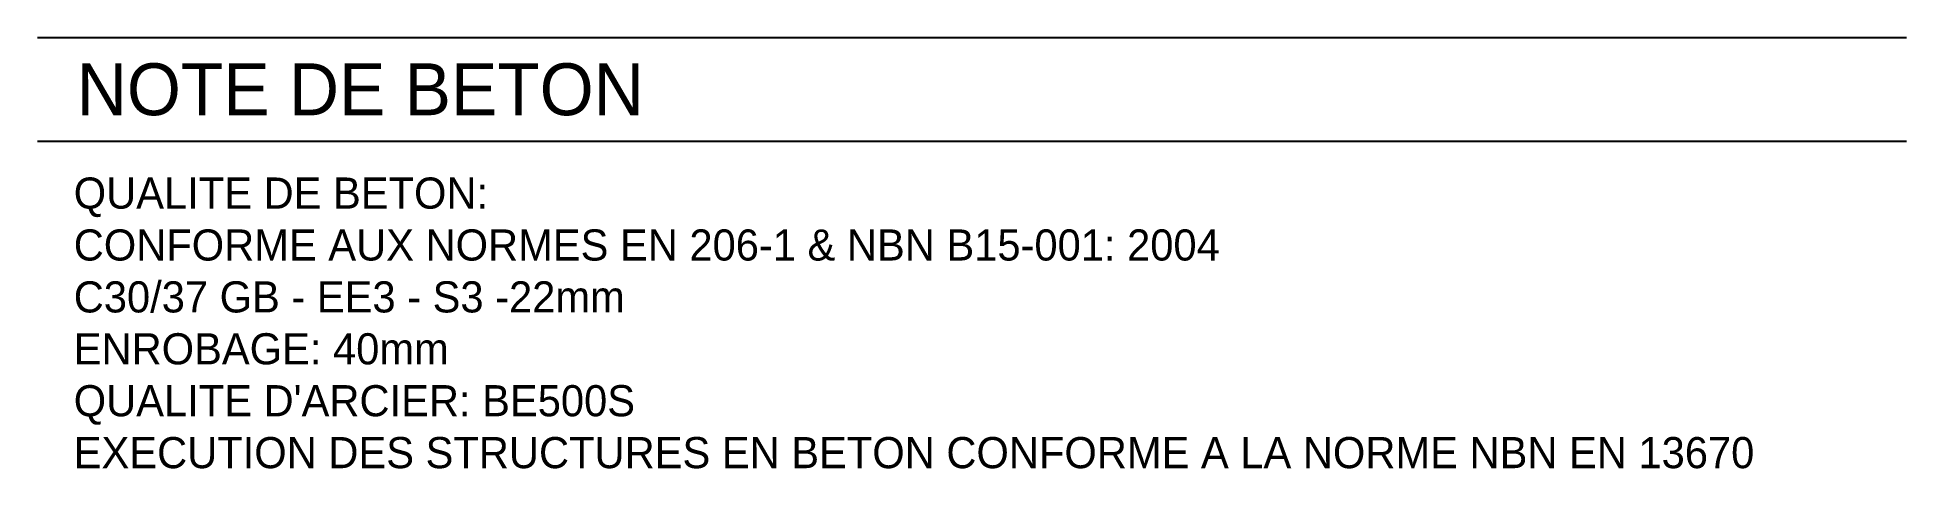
# Model space of a CAD drawing. Header units: millimetres. Extents: x 0 to 180, y -42 to 0.
import ezdxf

# ---------------------------------------------------------------- set-up
doc = ezdxf.new("R2010")
doc.units = ezdxf.units.MM

# ---------------------------------------------------------------- blocks, each defined once
blk = doc.blocks.new('*U1')
at = {"transparency": 33554687}
for p, q in [((0, 0), (180, 0)), ((0, -10), (180, -10))]:
    blk.add_line(p, q, dxfattribs=at)
at = {"color": 6, "transparency": 33554687}
blk.add_attdef('TITRE', (3.79, -7.5), '', height=5, dxfattribs=at)

msp = doc.modelspace()

# ---------------------------------------------------------------- block references
at = {"transparency": 33554687}
msp.add_blockref('*U1', (0, 0), dxfattribs=at).add_auto_attribs({'TITRE': 'NOTE DE BETON'})

# ---------------------------------------------------------------- texts
at = {"transparency": 33554687, "insert": (3.5, -13.5), "char_height": 3, "attachment_point": 1}
msp.add_mtext("QUALITE DE BETON:\\PCONFORME AUX NORMES EN 206-1 & NBN B15-001: 2004\\PC30/37 GB - EE3 - S3 -22mm\\PENROBAGE: 40mm\\PQUALITE D'ARCIER: BE500S\\PEXECUTION DES STRUCTURES EN BETON CONFORME A LA NORME NBN EN 13670", dxfattribs=at)

doc.saveas('drawing.dxf')
